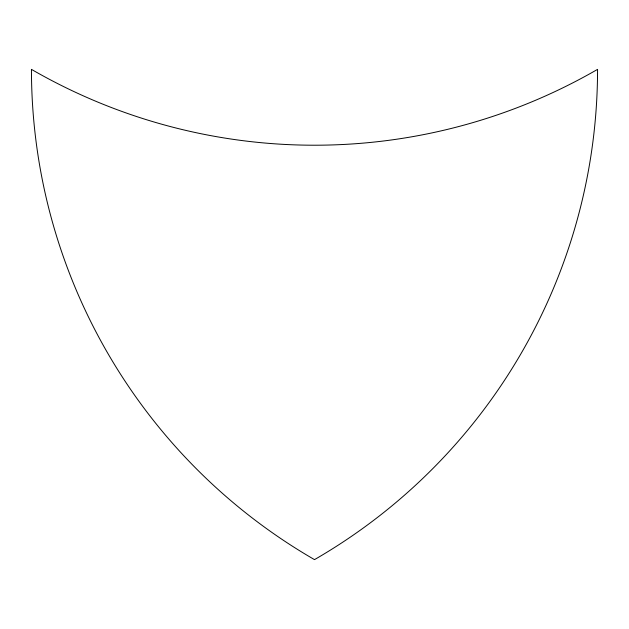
<?xml version="1.0" encoding="UTF-8"?>
<svg xmlns="http://www.w3.org/2000/svg" width="629" height="629" viewBox="0 0 629 629"><rect width="100%" height="100%" fill="white"/><g stroke="black" fill="none" stroke-linecap="round" stroke-linejoin="round"><path stroke-width="0.94" d="M31.45 69.371A566.1 566.1 0 0 0 314.5 559.629A566.1 566.1 0 0 0 597.55 69.371A566.1 566.1 0 0 1 31.45 69.371"/></g></svg>
